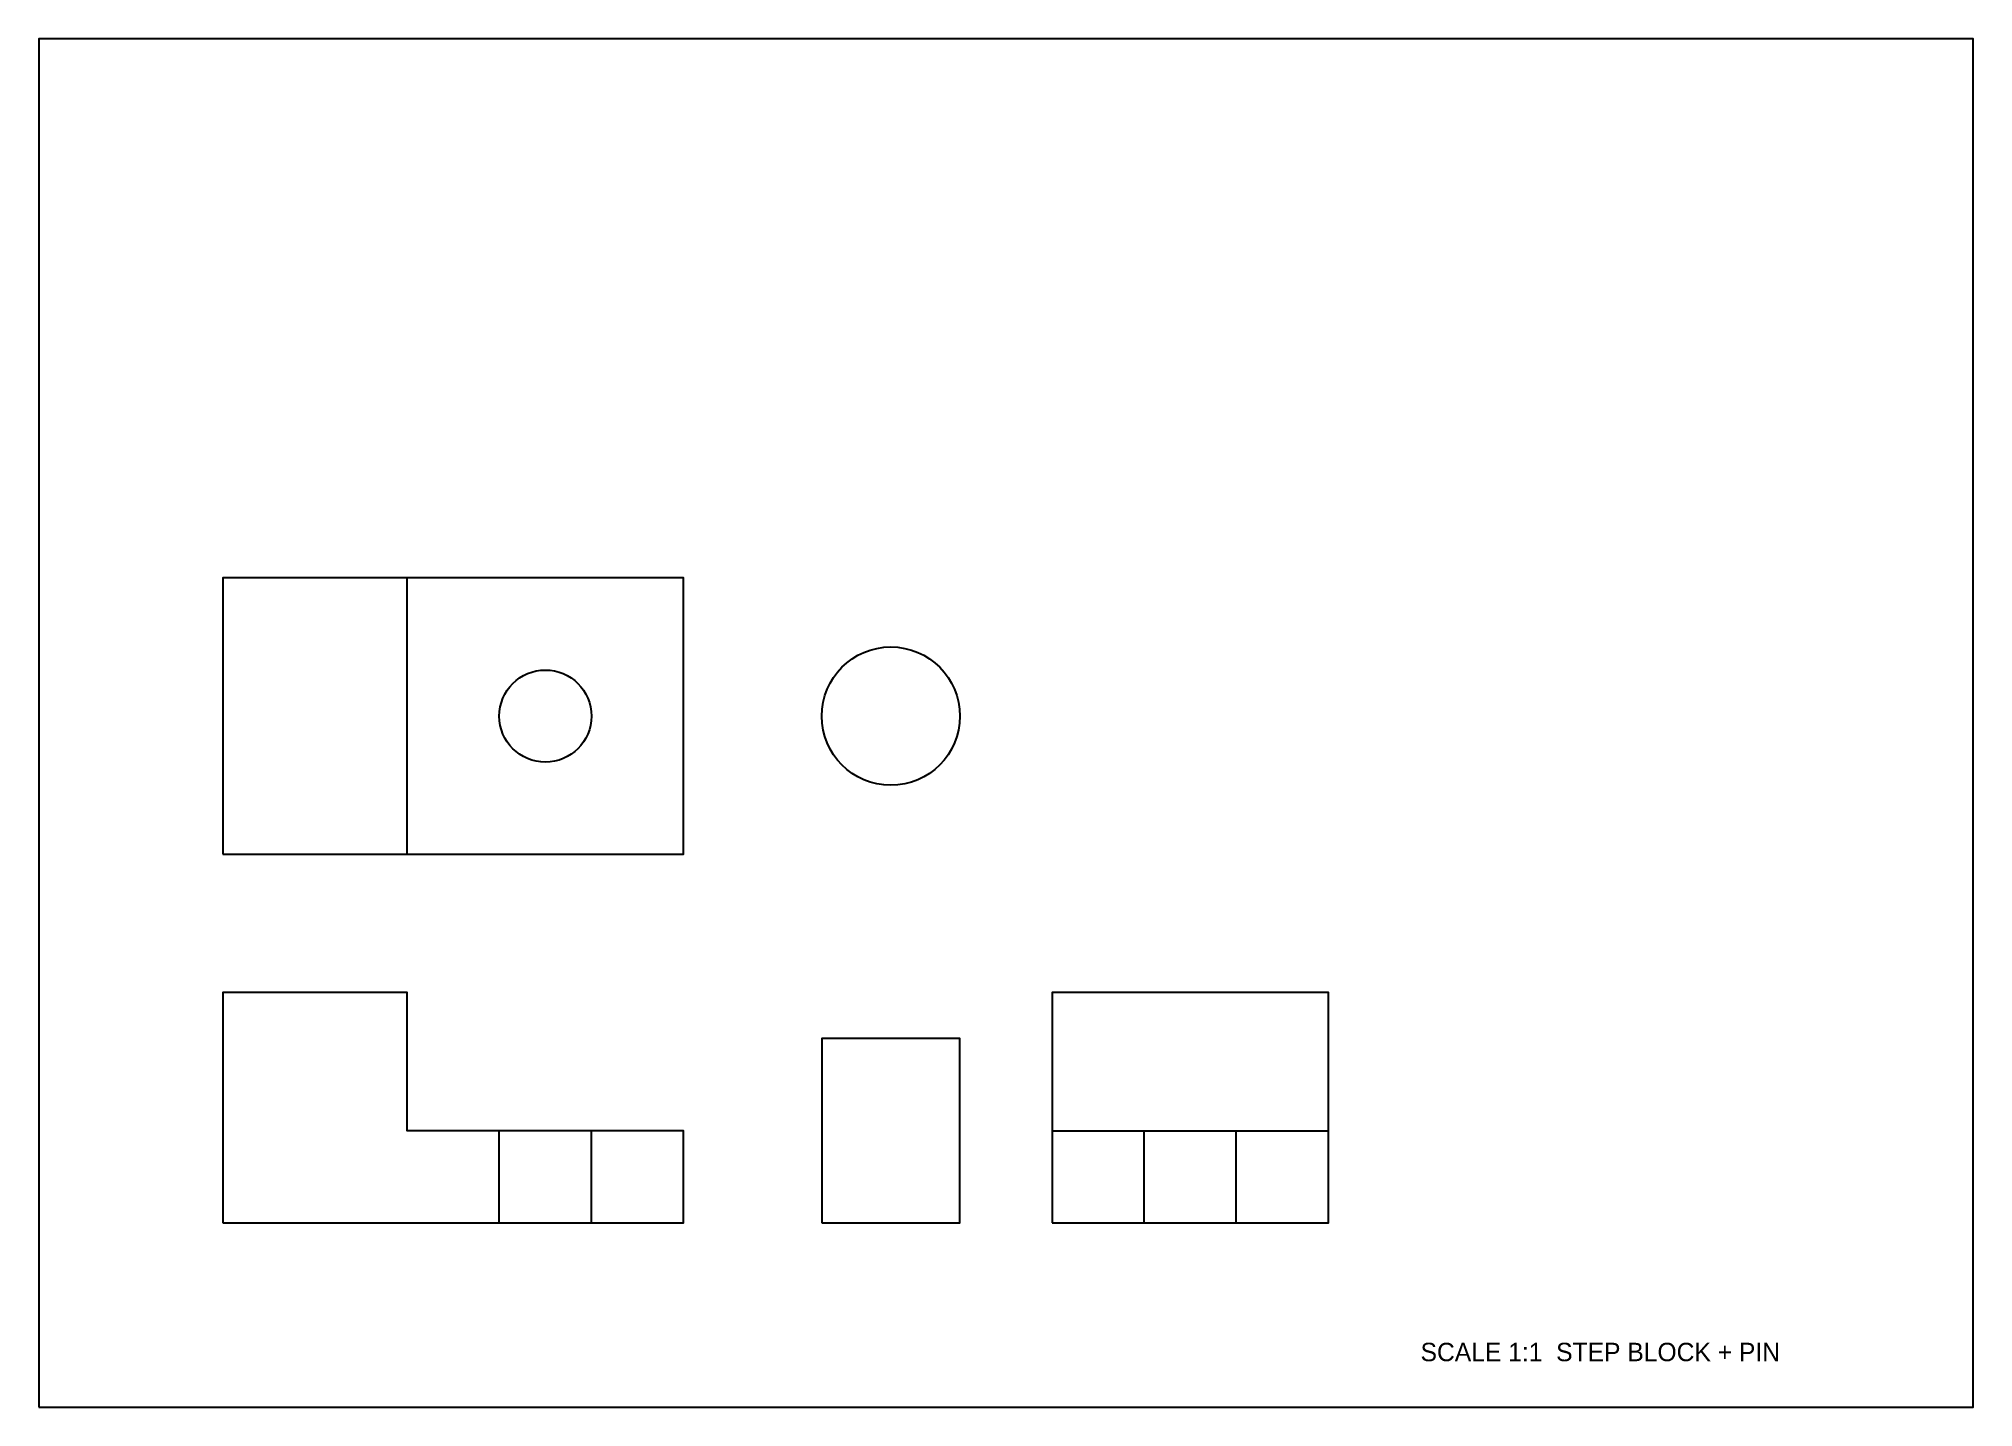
# Model space of a CAD drawing. Header units: millimetres. Extents: x 0 to 420, y 0 to 297.
import ezdxf

# ---------------------------------------------------------------- set-up
doc = ezdxf.new("R2010")
doc.units = ezdxf.units.MM
doc.layers.add('HIDDEN', color=1, linetype='Continuous')

msp = doc.modelspace()

# ---------------------------------------------------------------- linework, layer by layer
for p, q in [((80, 120), (80, 180)), ((220, 60), (280, 60))]:
    msp.add_line(p, q)
for points in [[(0, 0), (420, 0), (420, 297), (0, 297)], [(40, 120), (140, 120), (140, 180), (40, 180)], [(40, 40), (140, 40), (140, 60), (80, 60), (80, 90), (40, 90)], [(220, 40), (280, 40), (280, 90), (220, 90)], [(170, 40), (200, 40), (200, 80), (170, 80)]]:
    msp.add_lwpolyline(points, close=True)
for centre, radius in [((185, 150), 15), ((110, 150), 10)]:
    msp.add_circle(centre, radius)
at = {"layer": 'HIDDEN'}
for p, q in [((100, 40), (100, 60)), ((120, 40), (120, 60)), ((240, 40), (240, 60)), ((260, 40), (260, 60))]:
    msp.add_line(p, q, dxfattribs=at)

# ---------------------------------------------------------------- texts
msp.add_text('SCALE 1:1  STEP BLOCK + PIN', height=4).set_placement((300, 10))

doc.saveas('drawing.dxf')
